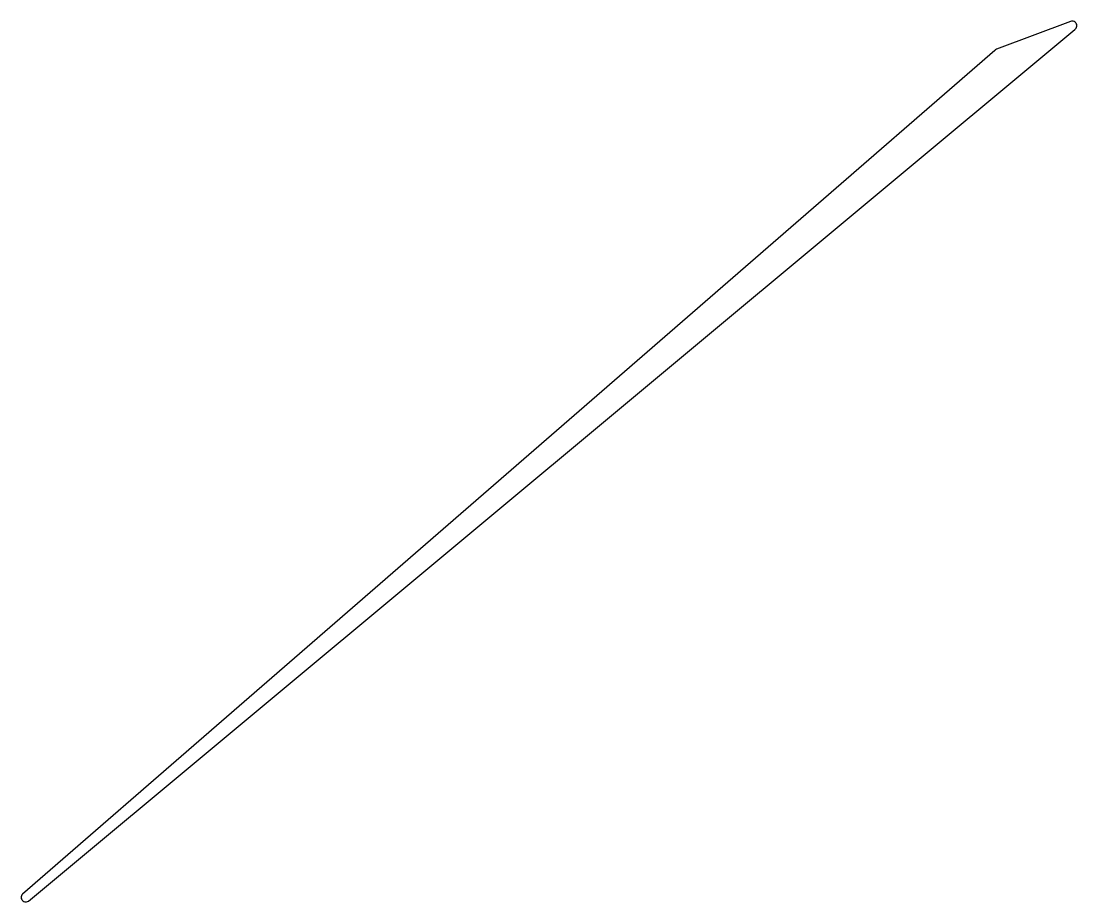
# Model space of a CAD drawing. Header units: metres. Extents: x -1056 to 85, y -916 to 35.
import ezdxf

# ---------------------------------------------------------------- set-up
doc = ezdxf.new("R2010")
doc.units = ezdxf.units.M

msp = doc.modelspace()

# ---------------------------------------------------------------- linework, layer by layer
for p, q in [((78.051, 34.6045), (-1.94901, 4.60448)), ((79.0509, 34.9091), (78.051, 34.6045)), ((80.0923, 34.9991), (79.0509, 34.9091)), ((81.1297, 34.8707), (80.0923, 34.9991)), ((82.1177, 34.5294), (81.1297, 34.8707)), ((83.0131, 33.9901), (82.1177, 34.5294)), ((-1047.83, -915.59), (82.8637, 25.9013)), ((82.8637, 25.9013), (83.6533, 26.5863)), ((83.7769, 33.2765), (83.0131, 33.9901)), ((83.6533, 26.5863), (84.2832, 27.4205)), ((84.3755, 32.4196), (83.7769, 33.2765)), ((84.2832, 27.4205), (84.7259, 28.3674)), ((84.783, 31.457), (84.3755, 32.4196)), ((84.7259, 28.3674), (84.9621, 29.3856)), ((84.9814, 30.4307), (84.783, 31.457)), ((84.9621, 29.3856), (84.9814, 30.4307)), ((-3.65332, 3.41368), (-1054.35, -908.078)), ((-2.86374, 4.09865), (-3.65332, 3.41368)), ((-1.94901, 4.60448), (-2.86374, 4.09865)), ((-1055.66, -910.877), (-1055.67, -911.922)), ((-1055.67, -911.922), (-1055.48, -912.948)), ((-1055.42, -909.859), (-1055.66, -910.877)), ((-1054.98, -908.912), (-1055.42, -909.859)), ((-1054.35, -908.078), (-1054.98, -908.912)), ((-1055.48, -912.948), (-1055.07, -913.911)), ((-1055.07, -913.911), (-1054.47, -914.768)), ((-1054.47, -914.768), (-1053.71, -915.482)), ((-1053.71, -915.482), (-1052.81, -916.021)), ((-1052.81, -916.021), (-1051.82, -916.362)), ((-1051.82, -916.362), (-1050.79, -916.491)), ((-1050.79, -916.491), (-1049.74, -916.4)), ((-1049.74, -916.4), (-1048.74, -916.096)), ((-1048.74, -916.096), (-1047.83, -915.59))]:
    msp.add_line(p, q)

doc.saveas('drawing.dxf')
